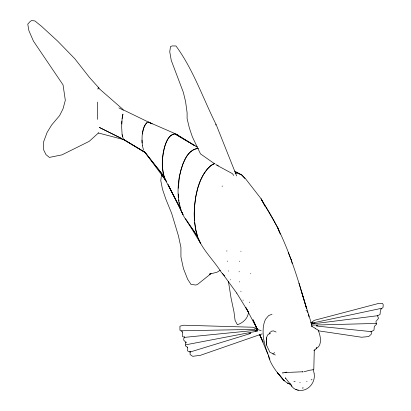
<?xml version="1.0" encoding="UTF-8"?>
<svg xmlns="http://www.w3.org/2000/svg" width="411" height="411" viewBox="0 0 411 411"><rect width="100%" height="100%" fill="white"/><g stroke="black" fill="none" stroke-linecap="round" stroke-linejoin="round"><path stroke-width="0.62" d="M144.379 151.716L164.128 176.525L145.314 152.702L123.418 139.308L122.124 134.659L121.646 126.845L122.124 118.527L122.93 114.094L122.129 118.543M182.474 331.785L182.494 336.568L184.786 337.354L256.577 330.203L256.567 329.684M187.534 347.141L187.555 350.953L190.113 352.006L250.7 333.455L250.684 332.936L248.85 333.496M190.077 351.636L190.103 354.534L192.661 356.311L200.352 355.33L262.095 333.876M274.671 352.602L273.906 353.213L272.385 353.424L269.904 352.319L266.487 344.999L266.498 340.899M266.487 340.005L266.498 337.811L267.448 335.145L268.984 333.922L270.505 333.706M97.525 102.072L97.525 119.36M142.417 134.017C143.167 130.015 143.783 124.934 147.364 122.247C141.425 128.186 141.718 137.87 142.396 145.761M226.857 250.731L226.862 251.193M178.292 188.238L179.443 176.591L180.979 169.851L183.049 163.681L185.7 158.194C188.171 153.437 192.985 148.505 198.107 148.335M194.269 213.658L194.675 204.95L195.862 196.335L197.794 188.146L200.404 180.681L203.584 174.233L207.221 169.049L211.177 165.325L214.789 163.475L211.177 165.325C197.645 177.203 194.809 196.73 194.177 213.802C194.285 221.791 195.23 229.79 197.737 237.404C203.07 250.638 214.074 260.61 221.508 272.621L224.755 275.976M239.592 261.514L239.639 261.134M239.171 271.404L239.171 271.81M121.692 123.994L121.856 121.178M317.605 325.697L316.331 325.569L316.588 326.057L371.498 331.651L373.984 330.028L374.303 326.385L376.527 324.336L376.065 323.452M97.931 89.166L98.013 88.262M161.615 174.089L160.778 180.568L162.458 189.127L165.818 199.073L171.695 213.484L178.415 235.765L180.932 247.407L180.932 256.973L183.455 268.619L187.652 279.254L191.012 284.417L195.821 285.023L197.516 284.438L211.09 273.567L209.399 274.158L217.126 272.19L220.291 270.212M302.933 388.02L303.256 387.866M240.882 251.44L240.98 251.147M302.794 388.066L302.368 387.963M250.684 273.813L250.792 273.541M248.496 311.805C248.306 318.083 243.045 322.964 237.383 324.711L235.092 320.4L233.946 311.672L231.085 298.216L228.388 281.222M302.809 371.785L302.655 371.991L303.118 371.919M269.344 333.753L269.734 332.653L271.625 331.143L273.505 330.881L276.058 332.016M316.665 347.305L316.008 349.001L313.87 350.634M222.14 186.507L222.264 185.957M184.745 336.619L183.727 338.762L183.758 340.164L186.311 342.846M186.034 341.952L185.315 343.904M375.901 321.566L378.531 318.304L377.319 315.35M300.184 382.338L299.742 382.307M98.532 132.881L89.218 141.348L61.907 154.885L49.387 157.403L45.97 154.608L43.694 149.958L43.694 141.59L47.111 132.424L51.663 124.985L59.631 115.558L63.042 108.787L65.318 100.284L63.042 84.871L33.455 41.146L28.898 30.645L27.763 24.136L30.039 21.613L31.529 20.55L34.945 20.951L41.773 26.535L57.704 41.157L74.776 58.706L89.572 77.576L99.128 88.18M307.012 381.49L306.606 381.619M302.676 371.775L290.603 372.299M310.957 322.902L314.179 320.369L379.029 303.318L382.538 303.436L383.237 304.762L382.995 307.495L382.271 308.163L312.966 322.887L312.709 322.399M272.02 314.21L268.65 315.591L265.532 319.27C262.552 325.502 262.799 332.561 263.657 339.239L265.557 347.644L269.929 359.265M311.06 379.918L312.021 379.543M215.302 124.929L216.186 124.667L236.613 175.913M310.695 322.722L312.571 322.322M311.564 326.663L312.124 326.545L315.319 328.291M315.062 328.749L315.514 328.656L318.099 330.069C320.529 335.422 322.676 345.466 316.074 348.523M255.133 331.035L257.651 330.552L257.661 331.071L185.34 344.891L185.325 344.372M304.104 371.755L309.719 370.234L312.977 369.787M197.306 146.938L174.829 133.837C166.368 135.604 164.754 146.455 163.054 153.55C161.836 162.304 161.672 171.659 165.335 179.884L181.066 209.99L172.99 194.198M186.913 141.127L174.829 133.837C169.466 134.289 167.21 140.254 165.386 144.518L164.081 148.849L162.54 158.353L162.556 168.207M198.251 148.489C185.382 149.994 181.898 166.357 179.304 176.751C177.747 185.931 177.547 195.369 179.304 204.534C181.539 217.291 191.778 226.399 197.871 237.301L195.924 230.278M311.132 323.565L314.929 323.082M311.389 324.053L377.832 315.689L380.047 314.4L380.447 309.848L381.403 308.964L381.146 308.471M284.962 372.361L286.842 372.15M290.084 372.325L285.583 372.561M311.574 325.132L376.62 323.421L376.363 322.933M282.46 372.643L285.409 372.572L285.332 372.279M235.364 173.041L237.794 173.021L241.889 175.004L245.665 178.924L261.108 198.785L265.038 206.307M235.149 173.123L237.368 172.933M293.906 381.578L295.134 381.706M297.61 390.044C307.274 392.587 315.859 382.862 314.132 373.491M318.186 330.788L361.618 337.236L368.718 336.552L371.272 334.2L371.405 332.694L370.917 331.764M98.147 132.917L124.528 139.817M285.794 378.356L285.326 377.817L291.877 386.165L290.967 384.819C292 387.244 294.245 389.109 296.773 389.798M295.843 389.53L298.355 390.26M290.505 384.151C284.402 382.831 281.242 376.877 277.353 372.607C273.438 367.516 269.996 362.004 268.296 355.762M290.772 384.311L287.654 383.201L290.87 384.357M261.221 330.804L254.948 328.415L254.938 327.993L252.971 327.238L183.784 325.229L179.936 326.17L179.956 330.28L180.686 330.788L254.974 329.396L254.964 328.877M148.35 122.01L176.596 134.299L177.891 135.43M233.782 175.471L232.364 173.612L216.376 164.991L215.842 164.107M272.765 353.856L275.319 354.996M238.005 173.37L239.531 174.115M121.096 138.132L99.385 127.441L124.014 139.874L145.232 152.46M148.412 122.052L151.777 123.783M118.913 107.877L124.528 110.78L98.147 87.743M152.234 123.911L125.052 110.734M214.439 163.67L200.501 153.889L192.379 136.889L189.363 128.011L187.103 118.661L187.103 112.681L185.592 101.666L183.332 92.321L171.264 60.396L169.753 51.776L170.508 46.52L172.199 45.934L175.975 45.97C193.447 69.813 202.993 98.383 216.15 124.631M234.589 171.089L241.329 174.752L244.982 178.523M123.418 139.308L145.227 152.445M188.012 141.79L189.661 142.781M190.761 143.444L191.86 144.107M193.504 145.104L194.603 145.766M176.596 134.299L194.716 145.638M195.8 146.316L196.884 146.994M313.809 369.402L314.287 349.725M306.036 310.392L307.356 311.25L308.569 314.353L308.944 316.927M182.515 332.057L181.554 331.389L181.539 330.876M187.57 347.341L185.346 345.79L185.33 345.276M197.963 237.43L185.541 218.662L200.568 243.276M176.792 134.484L177.696 135.276M217.414 165.068L218.256 165.813M222.351 273.351L236.793 293.166M145.314 152.702L166.676 181.724M236.715 293.074L248.393 312.047M264.355 204.642L261.067 198.832L274.574 222.032M161.538 173.961L165.433 179.751L164.338 177.059M161.636 174.218L166.275 181.148M282.86 373.548L283.045 373.897M257.142 328.97L245.881 307.618L248.46 312.067M257.065 328.63L255.842 326.75L257.199 329.607M264.838 205.228C285.219 236.659 296.218 272.801 306.514 308.491L298.972 283.138M274.26 221.57L277.641 227.417L279.131 231.393M164.092 176.473L162.638 168.829M288.537 252.996L288.209 252.38L291.039 259.392M375.921 322.096L376.132 322.491M371.236 331.163L371.498 331.651M172.415 193.067L168.084 184.606L183.09 214.686L182.078 212.338M259.639 334.739L263.158 342.163L259.716 334.559M257.327 329.298L252.986 319.732L257.666 330.115M259.747 334.729L267.808 354.066M198.467 238.585L200.481 243.204M243.142 300.379L243.004 300.025M230.643 279.85L230.566 279.603M277.702 227.37L280.276 234.193M143.573 150.2L142.412 145.741M301.124 290.428L307.952 312.381M308.661 314.662L311.302 323.149L312.026 326.781M240.98 291.615L240.882 291.224M179.669 204.889L180.568 208.243M314.112 373.291L313.125 369.201M291.122 259.351L292.18 263.446M178.554 197.953L178.328 193.987M228.593 271.168L228.521 270.813M249.498 302.547L249.41 302.106M122.129 134.654L122.488 136.673M239.639 281.977L239.592 281.556M194.675 222.13L195.862 230.057M178.831 199.833L179.016 201.087M179.201 202.34L179.381 203.599M227.309 261.478L227.268 261.072M194.285 213.946L194.614 220.871M141.99 140.084L142.093 143.028M256.546 328.8L256.556 329.221M190.103 351.492L190.113 352.006M266.498 337.811L266.487 344.999M284.299 380.822L277.353 372.607L284.299 380.822"/></g></svg>
